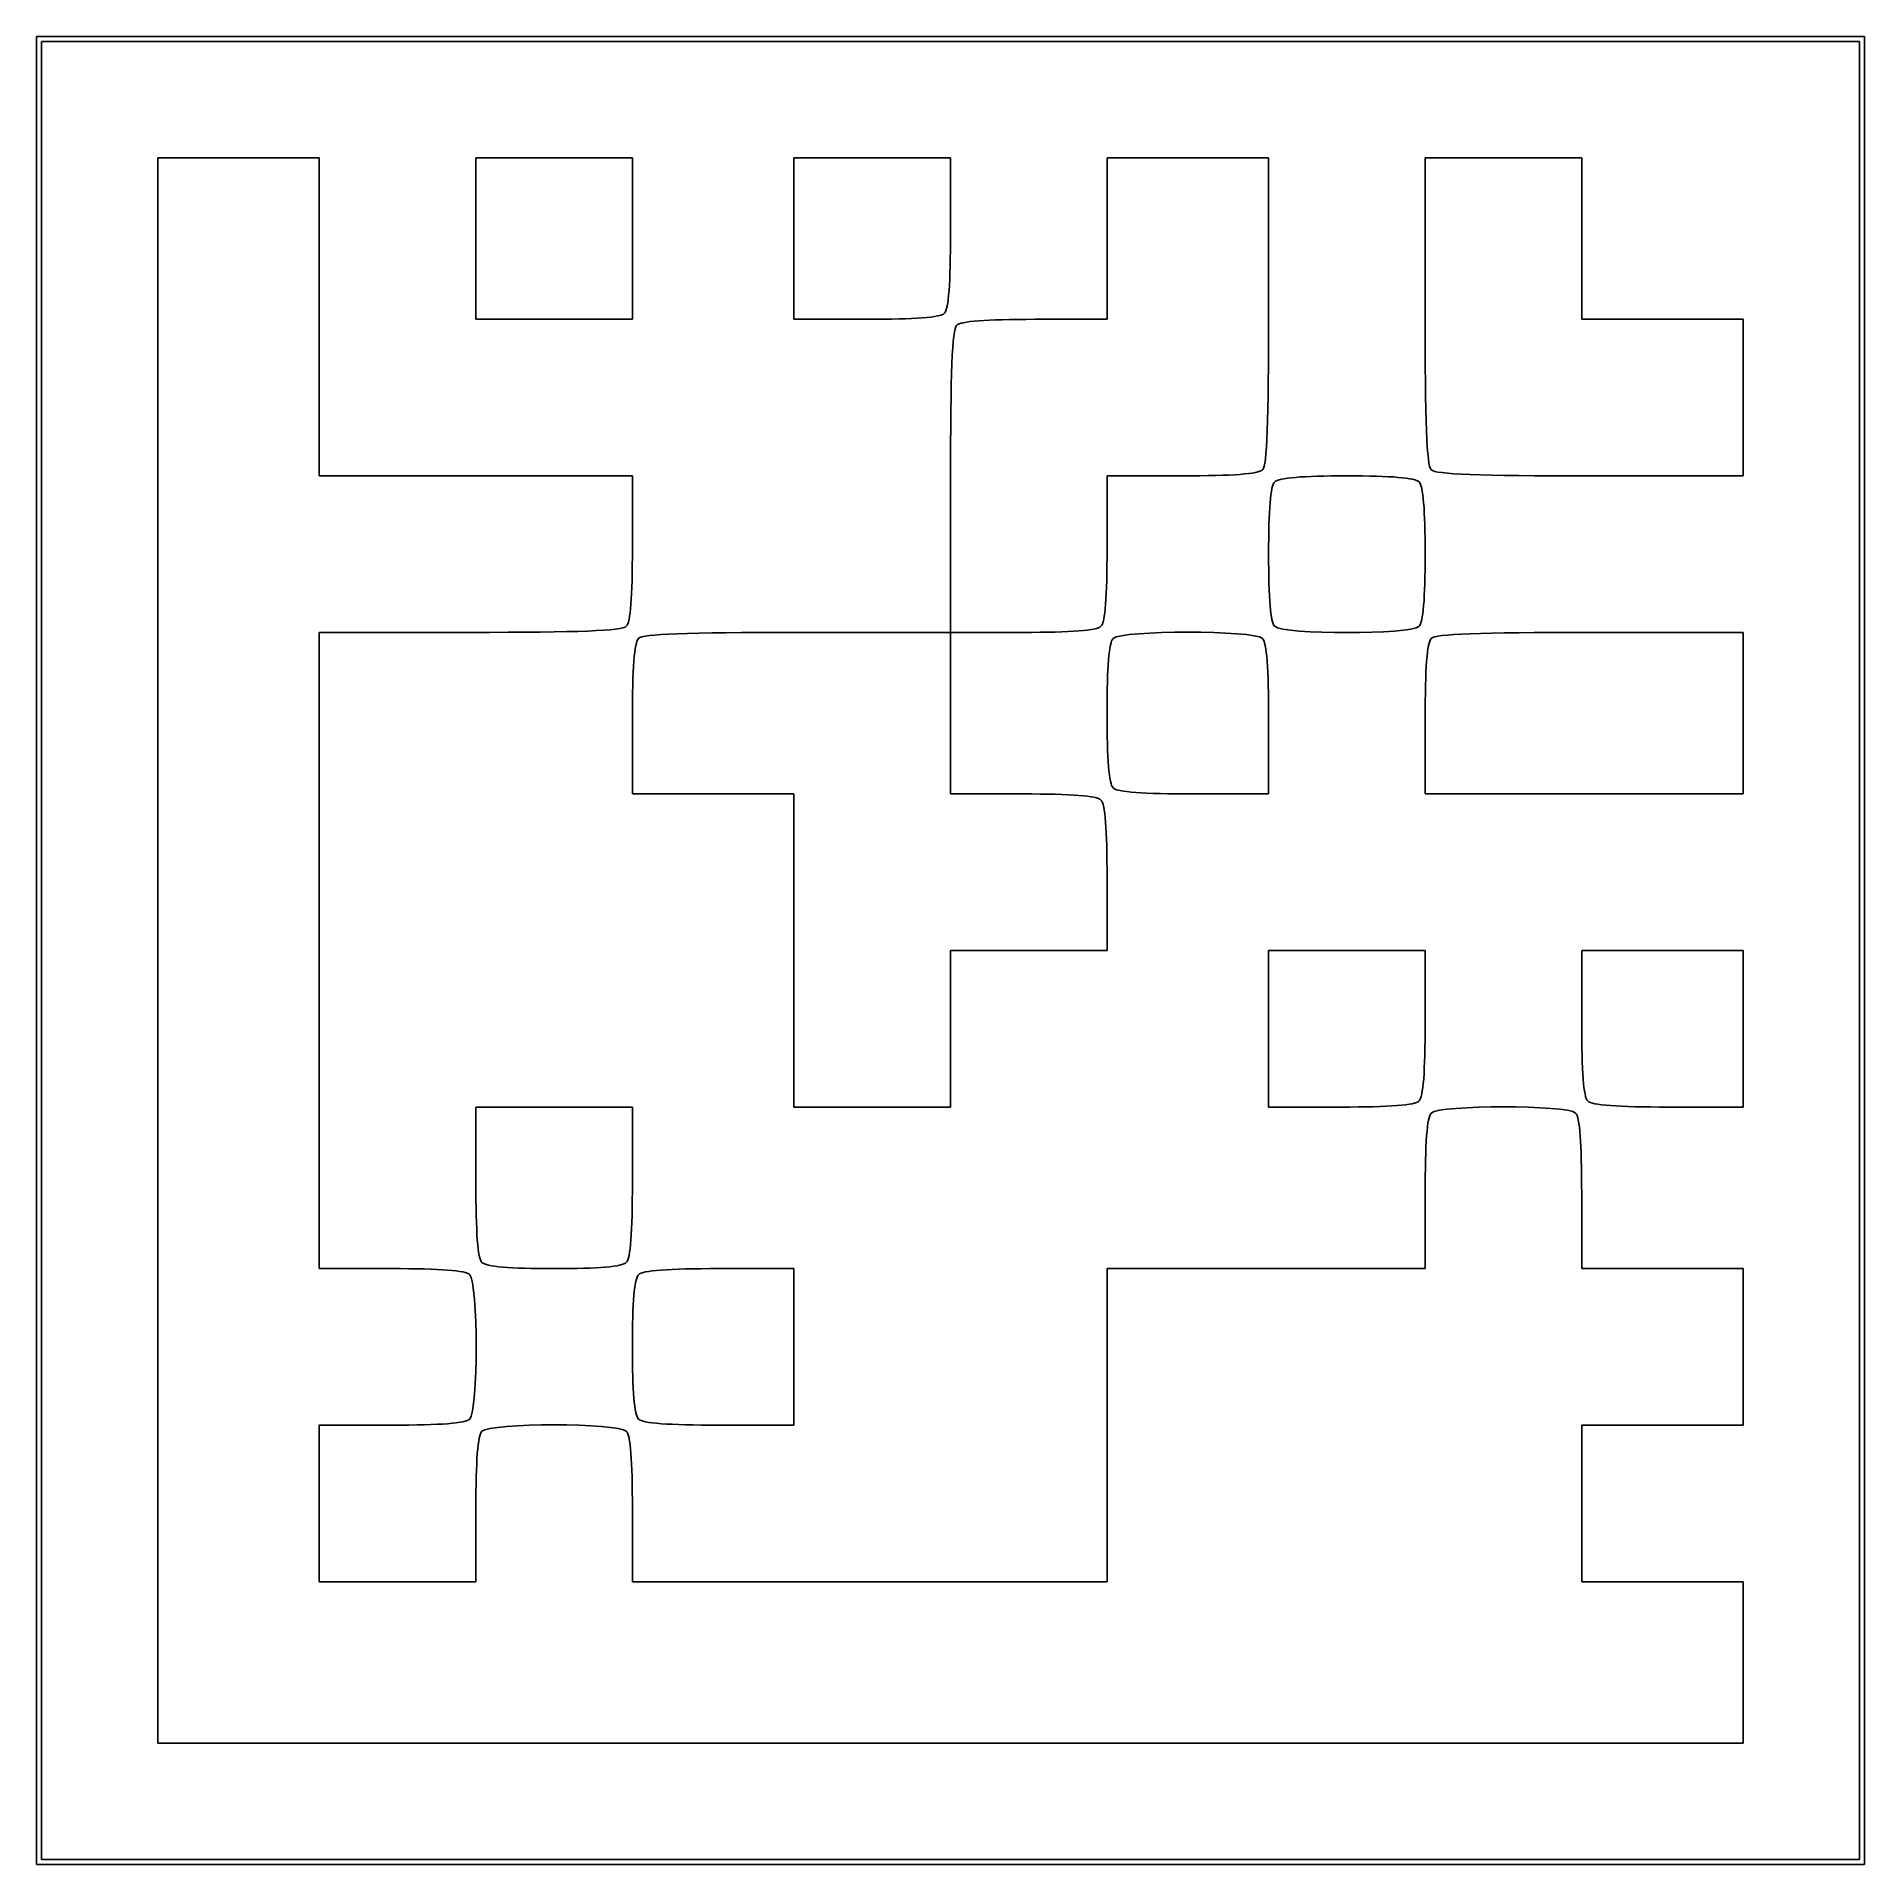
# Model space of a CAD drawing. Extents: x 0 to 128, y 0 to 128.
import ezdxf

# ---------------------------------------------------------------- set-up
doc = ezdxf.new("R2010")
doc.units = 0
doc.layers.get('0').update_dxf_attribs({"linetype": 'CONTINUOUS'})

msp = doc.modelspace()

# ---------------------------------------------------------------- linework, layer by layer
at = {"color": 7}
for p, q in [((0, 63.852777), (0, 127.705555)), ((0, 127.705555), (63.852777, 127.705555)), ((63.852777, 127.705555), (127.705555, 127.705555)), ((127.705555, 127.705555), (127.705555, 63.852777)), ((63.852777, 127.352777), (0.352777, 127.352777)), ((0.352777, 127.352777), (0.352777, 63.852777)), ((127.352777, 127.352777), (63.852777, 127.352777)), ((127.352777, 63.852777), (127.352777, 127.352777)), ((8.466666, 63.852777), (8.466666, 119.238889)), ((8.466666, 119.238889), (14.111111, 119.238889)), ((14.111111, 119.238889), (19.755555, 119.238889)), ((19.755555, 119.238889), (19.755555, 108.126389)), ((30.691666, 113.594445), (30.691666, 119.238889)), ((30.691666, 119.238889), (36.159723, 119.238889)), ((36.159723, 119.238889), (41.627777, 119.238889)), ((41.627777, 119.238889), (41.627777, 113.594445)), ((52.916666, 113.594445), (52.916666, 119.238889)), ((52.916666, 119.238889), (58.384723, 119.238889)), ((58.384723, 119.238889), (63.852777, 119.238889)), ((63.852777, 119.238889), (63.852777, 114.017777)), ((74.788889, 113.594445), (74.788889, 119.238889)), ((74.788889, 119.238889), (80.433334, 119.238889)), ((80.433334, 119.238889), (86.077777, 119.238889)), ((86.077777, 119.238889), (86.077777, 108.549722)), ((97.013889, 108.549722), (97.013889, 119.238889)), ((97.013889, 119.238889), (102.481945, 119.238889)), ((102.481945, 119.238889), (107.95, 119.238889)), ((107.95, 119.238889), (107.95, 113.594445)), ((30.691666, 107.95), (30.691666, 113.594445)), ((30.691666, 113.594445), (30.691666, 113.594445)), ((41.627777, 113.594445), (41.627777, 107.95)), ((52.916666, 107.95), (52.916666, 113.594445)), ((52.916666, 113.594445), (52.916666, 113.594445)), ((74.788889, 107.95), (74.788889, 113.594445)), ((107.95, 113.594445), (107.95, 107.95)), ((19.755555, 108.126389), (19.755555, 97.013889)), ((36.159723, 107.95), (30.691666, 107.95)), ((41.627777, 107.95), (36.159723, 107.95)), ((57.961389, 107.95), (52.916666, 107.95)), ((69.744166, 107.95), (74.788889, 107.95)), ((107.95, 107.95), (113.594445, 107.95)), ((113.594445, 107.95), (119.238889, 107.95)), ((119.238889, 107.95), (119.238889, 102.481945)), ((119.238889, 102.481945), (119.238889, 97.013889)), ((97.437223, 97.437222), (97.437223, 97.437222)), ((19.755555, 97.013889), (30.691666, 97.013889)), ((30.691666, 97.013889), (41.627777, 97.013889)), ((41.627777, 97.013889), (41.627777, 91.969166)), ((63.852777, 86.077777), (63.852777, 96.590555)), ((80.01, 97.013889), (74.788889, 97.013889)), ((74.788889, 97.013889), (74.788889, 91.969166)), ((119.238889, 97.013889), (108.549723, 97.013889)), ((30.268334, 86.077777), (19.755555, 86.077777)), ((19.755555, 86.077777), (19.755555, 63.852777)), ((53.163611, 86.077777), (63.852777, 86.077777)), ((68.8975, 86.077777), (63.852777, 86.077777)), ((63.852777, 86.077777), (63.852777, 80.433334)), ((86.501111, 86.501111), (86.501111, 86.501111)), ((108.549723, 86.077777), (119.238889, 86.077777)), ((119.238889, 86.077777), (119.238889, 80.433334)), ((41.627777, 74.788889), (41.627777, 80.01)), ((63.852777, 80.433334), (63.852777, 74.788889)), ((86.077777, 80.01), (86.077777, 74.788889)), ((97.013889, 74.788889), (97.013889, 80.01)), ((97.013889, 80.01), (97.013889, 80.01)), ((119.238889, 80.433334), (119.238889, 74.788889)), ((47.272223, 74.788889), (41.627777, 74.788889)), ((52.916666, 74.788889), (47.272223, 74.788889)), ((52.916666, 63.852777), (52.916666, 74.788889)), ((63.852777, 74.788889), (68.8975, 74.788889)), ((75.212223, 75.212222), (75.212223, 75.212222)), ((86.077777, 74.788889), (80.856666, 74.788889)), ((108.126389, 74.788889), (97.013889, 74.788889)), ((119.238889, 74.788889), (108.126389, 74.788889)), ((74.788889, 68.8975), (74.788889, 63.852777)), ((0, 0), (0, 63.852777)), ((0, 63.852777), (0, 63.852777)), ((0.352777, 63.852777), (0.352777, 0.352777)), ((8.466666, 8.466666), (8.466666, 63.852777)), ((8.466666, 63.852777), (8.466666, 63.852777)), ((19.755555, 63.852777), (19.755555, 41.627777)), ((52.916666, 52.916666), (52.916666, 63.852777)), ((52.916666, 63.852777), (52.916666, 63.852777)), ((69.320834, 63.852777), (63.852777, 63.852777)), ((63.852777, 63.852777), (63.852777, 58.384722)), ((74.788889, 63.852777), (69.320834, 63.852777)), ((86.077777, 58.384722), (86.077777, 63.852777)), ((86.077777, 63.852777), (91.545834, 63.852777)), ((91.545834, 63.852777), (97.013889, 63.852777)), ((97.013889, 63.852777), (97.013889, 58.808055)), ((107.95, 58.808055), (107.95, 63.852777)), ((107.95, 63.852777), (113.594445, 63.852777)), ((113.594445, 63.852777), (119.238889, 63.852777)), ((119.238889, 63.852777), (119.238889, 58.384722)), ((127.352777, 0.352777), (127.352777, 63.852777)), ((127.352777, 63.852777), (127.352777, 63.852777)), ((127.705555, 63.852777), (127.705555, 0)), ((63.852777, 58.384722), (63.852777, 52.916666)), ((86.077777, 52.916666), (86.077777, 58.384722)), ((86.077777, 58.384722), (86.077777, 58.384722)), ((119.238889, 58.384722), (119.238889, 52.916666)), ((30.691666, 47.695555), (30.691666, 52.916666)), ((30.691666, 52.916666), (36.159723, 52.916666)), ((36.159723, 52.916666), (41.627777, 52.916666)), ((41.627777, 52.916666), (41.627777, 47.695555)), ((58.384723, 52.916666), (52.916666, 52.916666)), ((63.852777, 52.916666), (58.384723, 52.916666)), ((91.1225, 52.916666), (86.077777, 52.916666)), ((108.373334, 53.34), (108.373334, 53.34)), ((119.238889, 52.916666), (114.017777, 52.916666)), ((97.013889, 41.627777), (97.013889, 46.848889)), ((107.95, 46.848889), (107.95, 41.627777)), ((19.755555, 41.627777), (24.800277, 41.627777)), ((31.115, 42.051111), (31.115, 42.051111)), ((47.695555, 41.627777), (52.916666, 41.627777)), ((52.916666, 41.627777), (52.916666, 36.159722)), ((74.788889, 30.691666), (74.788889, 41.627777)), ((74.788889, 41.627777), (85.901389, 41.627777)), ((85.901389, 41.627777), (97.013889, 41.627777)), ((107.95, 41.627777), (113.594445, 41.627777)), ((113.594445, 41.627777), (119.238889, 41.627777)), ((119.238889, 41.627777), (119.238889, 36.159722)), ((52.916666, 36.159722), (52.916666, 30.691666)), ((119.238889, 36.159722), (119.238889, 30.691666)), ((24.800277, 30.691666), (19.755555, 30.691666)), ((19.755555, 30.691666), (19.755555, 25.223611)), ((42.051111, 31.115), (42.051111, 31.115)), ((52.916666, 30.691666), (47.695555, 30.691666)), ((74.788889, 19.755555), (74.788889, 30.691666)), ((113.594445, 30.691666), (107.95, 30.691666)), ((107.95, 30.691666), (107.95, 25.223611)), ((119.238889, 30.691666), (113.594445, 30.691666)), ((19.755555, 25.223611), (19.755555, 19.755555)), ((30.691666, 19.755555), (30.691666, 24.800277)), ((41.627777, 24.800277), (41.627777, 19.755555)), ((107.95, 25.223611), (107.95, 19.755555)), ((19.755555, 19.755555), (25.223611, 19.755555)), ((25.223611, 19.755555), (30.691666, 19.755555)), ((41.627777, 19.755555), (58.208334, 19.755555)), ((58.208334, 19.755555), (74.788889, 19.755555)), ((107.95, 19.755555), (113.594445, 19.755555)), ((113.594445, 19.755555), (119.238889, 19.755555)), ((119.238889, 19.755555), (119.238889, 14.111111)), ((119.238889, 14.111111), (119.238889, 8.466666)), ((63.852777, 8.466666), (8.466666, 8.466666)), ((119.238889, 8.466666), (63.852777, 8.466666)), ((63.852777, 0), (0, 0)), ((0.352777, 0.352777), (63.852777, 0.352777)), ((63.852777, 0.352777), (127.352777, 0.352777)), ((127.705555, 0), (63.852777, 0))]:
    msp.add_line(p, q, dxfattribs=at)
for points in [[(63.852777, 114.017777), (63.852777, 110.427284), (63.720567, 108.664454), (63.429445, 108.373334)], [(86.077777, 108.549722), (86.077777, 100.706296), (85.965076, 97.747853), (85.654445, 97.437222)], [(97.437223, 97.437222), (97.126591, 97.747853), (97.013889, 100.706296), (97.013889, 108.549722)], [(63.429445, 108.373334), (63.139655, 108.083546), (61.414691, 107.95), (57.961389, 107.95)], [(63.852777, 96.590555), (63.852777, 104.29679), (63.965794, 107.216349), (64.276111, 107.526666)], [(64.276111, 107.526666), (64.5659, 107.816454), (66.290864, 107.95), (69.744166, 107.95)], [(85.654445, 97.437222), (85.363321, 97.146101), (83.600495, 97.013889), (80.01, 97.013889)], [(108.549723, 97.013889), (100.706298, 97.013889), (97.747854, 97.126591), (97.437223, 97.437222)], [(86.077777, 91.545834), (86.077777, 94.669876), (86.214937, 96.304384), (86.501111, 96.590555)], [(86.501111, 96.590555), (86.787285, 96.876727), (88.421789, 97.013889), (91.545834, 97.013889)], [(91.545834, 97.013889), (94.669878, 97.013889), (96.304383, 96.876727), (96.590555, 96.590555)], [(96.590555, 96.590555), (96.876729, 96.304384), (97.013889, 94.669876), (97.013889, 91.545834)], [(41.627777, 91.969166), (41.627777, 88.515864), (41.494234, 86.7909), (41.204445, 86.501111)], [(74.788889, 91.969166), (74.788889, 88.515864), (74.655345, 86.7909), (74.365555, 86.501111)], [(86.501111, 86.501111), (86.214937, 86.787285), (86.077777, 88.421789), (86.077777, 91.545834)], [(97.013889, 91.545834), (97.013889, 88.421789), (96.876729, 86.787285), (96.590555, 86.501111)], [(41.204445, 86.501111), (40.894128, 86.190794), (37.974566, 86.077777), (30.268334, 86.077777)], [(41.627777, 80.01), (41.627777, 83.600495), (41.759989, 85.363321), (42.051111, 85.654445)], [(42.051111, 85.654445), (42.361742, 85.965076), (45.320186, 86.077777), (53.163611, 86.077777)], [(74.365555, 86.501111), (74.075766, 86.211321), (72.350802, 86.077777), (68.8975, 86.077777)], [(74.788889, 80.433334), (74.788889, 83.694566), (74.924465, 85.366687), (75.212223, 85.654445)], [(75.212223, 85.654445), (75.801092, 86.243315), (85.065574, 86.243315), (85.654445, 85.654445)], [(85.654445, 85.654445), (85.945567, 85.363321), (86.077777, 83.600495), (86.077777, 80.01)], [(96.590555, 86.501111), (96.002806, 85.913362), (87.08886, 85.913362), (86.501111, 86.501111)], [(97.013889, 80.01), (97.013889, 83.600495), (97.1461, 85.363321), (97.437223, 85.654445)], [(97.437223, 85.654445), (97.747854, 85.965076), (100.706298, 86.077777), (108.549723, 86.077777)], [(75.212223, 75.212222), (74.924465, 75.49998), (74.788889, 77.1721), (74.788889, 80.433334)], [(68.8975, 74.788889), (72.350802, 74.788889), (74.075766, 74.655345), (74.365555, 74.365555)], [(74.365555, 74.365555), (74.655345, 74.075766), (74.788889, 72.350802), (74.788889, 68.8975)], [(80.856666, 74.788889), (77.266173, 74.788889), (75.503345, 74.9211), (75.212223, 75.212222)], [(97.013889, 58.808055), (97.013889, 55.354752), (96.880345, 53.629789), (96.590555, 53.34)], [(108.373334, 53.34), (108.083544, 53.629789), (107.95, 55.354752), (107.95, 58.808055)], [(96.590555, 53.34), (96.300766, 53.050211), (94.575802, 52.916666), (91.1225, 52.916666)], [(97.013889, 46.848889), (97.013889, 50.439384), (97.1461, 52.20221), (97.437223, 52.493334)], [(97.437223, 52.493334), (98.024971, 53.081082), (106.938917, 53.081082), (107.526666, 52.493334)], [(107.526666, 52.493334), (107.81779, 52.20221), (107.95, 50.439384), (107.95, 46.848889)], [(114.017777, 52.916666), (110.427284, 52.916666), (108.664456, 53.048878), (108.373334, 53.34)], [(31.115, 42.051111), (30.823879, 42.342234), (30.691666, 44.105061), (30.691666, 47.695555)], [(41.627777, 47.695555), (41.627777, 44.105061), (41.495567, 42.342234), (41.204445, 42.051111)], [(24.800277, 41.627777), (28.25358, 41.627777), (29.978546, 41.494234), (30.268334, 41.204445)], [(30.268334, 41.204445), (30.856084, 40.616695), (30.856084, 31.702749), (30.268334, 31.115)], [(36.159723, 41.627777), (33.035679, 41.627777), (31.401172, 41.764937), (31.115, 42.051111)], [(41.204445, 42.051111), (40.918271, 41.764937), (39.283768, 41.627777), (36.159723, 41.627777)], [(41.627777, 36.159722), (41.627777, 39.283767), (41.764937, 40.918271), (42.051111, 41.204445)], [(42.051111, 41.204445), (42.342234, 41.495568), (44.105061, 41.627777), (47.695555, 41.627777)], [(42.051111, 31.115), (41.764937, 31.401174), (41.627777, 33.035677), (41.627777, 36.159722)], [(30.268334, 31.115), (29.978546, 30.825211), (28.25358, 30.691666), (24.800277, 30.691666)], [(31.115, 30.268334), (31.70275, 30.856082), (40.616695, 30.856082), (41.204445, 30.268334)], [(47.695555, 30.691666), (44.105061, 30.691666), (42.342234, 30.823878), (42.051111, 31.115)], [(30.691666, 24.800277), (30.691666, 28.253581), (30.825213, 29.978544), (31.115, 30.268334)], [(41.204445, 30.268334), (41.494234, 29.978544), (41.627777, 28.253581), (41.627777, 24.800277)]]:
    msp.add_open_spline(points, degree=3, dxfattribs=at)

doc.saveas('drawing.dxf')
